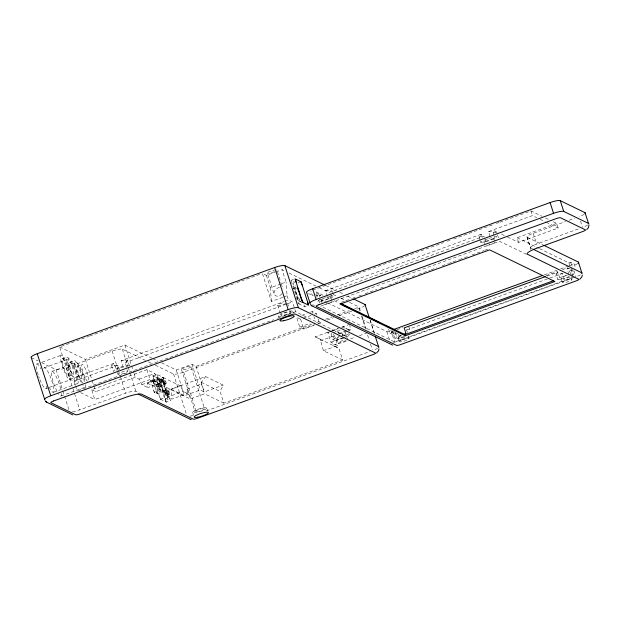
<?xml version="1.0" encoding="UTF-8"?>
<svg xmlns="http://www.w3.org/2000/svg" width="620" height="620" viewBox="0 0 620 620"><rect width="100%" height="100%" fill="white"/><g stroke="black" fill="none" stroke-linecap="round" stroke-linejoin="round"><path stroke-width="0.46" stroke-dasharray="3.1 2.33" d="M530.604 249.55L530.387 247.651M168.129 396.25C168.392 398.319 164.021 402.318 165.222 398.66M166.454 393.289L163.951 391.825L160.968 382.772C160.045 380.176 163.781 383.331 164.145 384.307L166.454 383.47C166.175 382.555 162.363 379.285 163.277 381.928L165.904 390.112C165.92 391.274 168.291 393.08 168.803 392.22C167.881 388.849 163.882 396.157 168.733 392.468M346.107 340.496L332.793 345.332L338.915 348.332L342.666 360.019L223.835 403.139L220.077 391.453L223.192 385.105L205.638 376.588L171.027 389.143L171.748 399.164L187.434 393.468L187.132 389.174L201.438 383.989L201.314 382.346L205.638 376.588M282.092 293.516C280.472 295.911 275.939 297.639 274.234 294.485L267.352 273.048A4.999 0.946 -17.8 0 1 274.536 269.987M111.584 365.862L114.026 363.258L115.824 368.869L113.39 371.473L111.584 365.862L118.071 365.219L119.614 370.031M126.418 366.668L125.132 362.661L127.573 360.057L129.371 365.668L128.278 366.831M319.54 296.438L318.51 293.229L316.076 295.833L321.013 295.345L315.913 297.197M320.06 299.111L317.874 301.444L322.811 300.956L332.002 297.623L333.862 295.647L328.879 296.135M333.343 294.043L332.056 290.036L330.204 292.012L483.918 236.236L484.685 238.638M480.004 239.924L478.981 236.724L481.414 234.12L482.701 238.126M404.93 336.9L401.404 338.187L394.917 338.822L393.111 333.211L394.351 331.894M480.268 240.731L480.779 242.335L482.964 240.002M493.877 235.306L493.109 232.903L494.962 230.919L495.481 232.523M394.917 338.822L396.769 336.846L401.783 335.025M407.433 332.413L406.658 330.01L409.099 327.414L410.642 332.219M480.779 242.335L485.716 241.847L494.907 238.514L496.767 236.53L493.443 236.856M556.016 274.094L557.876 272.118L559.674 277.729L557.822 279.705L556.016 274.094L562.503 273.459L564.308 279.07L571.369 276.512M570.594 274.102L569.563 270.901L572.004 268.297M571.625 276.241L573.81 273.908L572.524 269.901M294.423 282.232C292.423 283.41 293.051 286.231 295.779 285.936M343.658 338.264L334.761 340.504L332.963 334.893L334.575 335.676L337.729 345.495L330.956 342.209L327.81 332.39L331.111 333.994L331.801 333.637M333.475 332.777L337.675 330.623L340.326 329.956M338.319 333.545L341.86 332.653L346.053 330.499M347.735 329.631L348.618 329.181L350.261 329.979L349.92 325.206M331.111 333.994L332.917 339.605L339.473 336.234M346.177 336.97L350.416 334.792L348.642 333.924L340.357 336.009M118.071 365.219L74.067 381.192L70.021 379.223L59.66 346.96L88.753 336.404M89.66 336.079L120.567 324.865M121.474 324.531L136.02 319.254M136.927 318.928L156.93 311.666M157.837 311.341L167.834 307.706M168.741 307.381L193.285 298.476M194.192 298.142L204.197 294.515M205.104 294.182L236.011 282.968M236.917 282.642L240.552 281.317M241.467 280.992L261.462 273.738M282.712 297.344L271.382 301.46L262.369 273.404L266.422 275.365L275.14 272.203M276.008 271.893L282.108 269.677L285.572 271.358M36.735 364.103L38.525 363.452M42.114 362.15L60.962 355.314M62.287 358.817L66.898 357.135M44.284 367.769L68.518 358.98M271.382 301.46L270.397 287.757L280.86 283.968M281.728 283.65L286.091 282.069L282.108 269.677M293.469 279.465L291.044 280.341L294.5 282.015M69.835 362.475L74.454 360.801M51.84 371.434L76.066 362.638M59.66 346.96L85.343 359.422L124.915 345.061L151.9 358.151M297.894 282.983L299.507 282.394M41.525 362.623L56.048 369.667A8.75 1.659 -17.8 0 0 66.239 367.761L112.158 351.098A8.75 1.659 -17.8 0 1 122.349 349.2L147.506 361.398M77.392 366.141L82.003 364.467M293.376 288.463L295.686 287.626M283.58 297.034L287.068 295.763L286.091 282.069M68.898 376.317L73.509 374.643M312.666 290.129L345.418 278.248M349.052 276.931L351.78 275.939M352.695 275.606L394.537 260.423M395.444 260.098L443.657 242.598M447.291 241.281L450.019 240.289M453.662 238.971L492.776 224.773M496.411 223.456L499.139 222.464M500.053 222.138L530.976 210.916L542.105 216.31M70.021 379.223L114.026 363.258M129.371 365.668L122.884 366.304L121.086 360.693L283.875 301.622M284.781 301.297L288.424 299.971L292.469 301.94L295.624 311.759L315.44 321.377L314.007 316.913M45.989 388.616L48.678 387.639M49.577 387.306L70.215 379.82M76.446 379.983L81.065 378.308M125.132 362.661L287.013 303.916M287.92 303.591L292.469 301.94M318.51 293.229L312.348 295.469L310.853 290.796M327.376 296.283L325.57 290.672L481.414 234.12M490.025 236.367L488.475 231.554L532.479 215.59L536.757 217.667M115.824 368.869L122.884 366.304M53.545 392.274L77.771 383.486M493.109 232.903L496.473 231.679L498.178 232.5M291.307 281.154L298.553 303.722L301.785 302.552L298.39 300.467L293.306 284.727M298.553 303.722L304.591 306.652L306.21 306.071M61.093 395.94L85.32 387.151M78.135 390.678L273.784 319.68M277.419 318.362L295.624 311.759M223.835 403.139L204.585 393.801L190.278 398.993L150.071 379.487L94.806 399.536L91.652 389.716L146.917 369.667L154.744 373.465L157.589 378.99L163.51 381.858L163.2 377.565L147.506 383.261L147.816 387.554L163.51 381.858M301.832 315.347L307.055 313.449M310.543 312.185L312.286 311.558L316.339 313.519L316.913 315.301M518.591 242.404L517.088 237.731L556.659 223.371L558.163 228.052L518.591 242.404L505.827 236.22M341.535 302.289L345.162 300.979M346.069 300.646L351.509 298.677M352.416 298.344L355.128 297.36M358.755 296.042L361.476 295.058M365.103 293.74L376.882 289.47M380.502 288.153L383.222 287.161M388.663 285.192L394.095 283.216M395.002 282.89L398.629 281.573M399.536 281.248L404.969 279.271M405.875 278.946L408.596 277.954M412.222 276.644L414.943 275.652M418.562 274.342L430.342 270.064M431.249 269.739L436.689 267.762M442.13 265.794L447.562 263.818M448.469 263.492L452.096 262.175M453.003 261.841L458.436 259.873M459.343 259.54L468.402 256.254M472.029 254.936L483.809 250.666M484.716 250.333L488.343 249.023M91.652 389.716L95.705 391.685L135.276 377.324L139.05 379.153L141.895 384.679L147.816 387.554M532.394 248.86L530.658 248.016L527.209 237.258A8.75 1.659 -17.8 0 1 533.169 233.306L565.579 221.542M569.183 220.24L574.585 218.279M314.262 325.237L303.8 329.034L299.747 327.065L296.6 317.246L300.646 319.215L302.389 318.579M303.257 318.262L311.108 315.417M314.596 314.154L316.339 313.519M139.05 379.153L154.744 373.465M152.83 375.829L156.868 374.364L162.913 377.293L170.423 400.675L166.377 402.14L160.34 399.21L152.83 375.829L158.875 378.758L162.913 377.293M161.479 362.801L176.274 369.977L191.968 364.289L196.013 366.25L312.929 323.826M150.552 380.641L154.589 379.176L157.612 380.641L161.363 392.336L157.325 393.801L154.303 392.336L150.552 380.641L153.574 382.114L157.612 380.641M299.747 327.065L310.209 323.268M141.895 384.679L157.589 378.99M316.556 322.509L321.083 320.865M325.616 319.222L331.964 316.921M337.396 314.945L349.184 310.674M354.617 308.698L359.151 307.055L360.623 311.643M160.247 379.967L162.642 379.153L164.757 380.184A3.123 0.597 70.1 0 1 166.454 383.47M72.517 411.765A8.75 1.659 -17.8 0 0 79.748 409.843L125.666 393.181A8.75 1.659 -17.8 0 1 135.858 391.282L139.329 392.964M155.31 365.188L173.523 374.031A8.75 1.659 -17.8 0 0 183.714 372.124L314.557 324.64M318.192 323.322L322.733 321.679M327.283 320.029L333.637 317.719M339.094 315.743L351.811 311.124M357.267 309.147L359.081 308.489A8.75 1.659 -17.8 0 0 364.173 306.117M530.658 248.016A8.75 1.659 -17.8 0 1 536.625 244.063L578.941 228.703M317.742 323.973L319.486 323.338L346.65 336.513L343.162 337.784M168.625 391.437L169.082 391.654A3.123 0.597 70.1 0 1 169.26 394.212L166.951 395.048L164.843 394.018A3.123 0.597 70.1 0 1 163.145 390.732L160.518 382.548A3.123 0.597 70.1 0 1 160.332 379.99L162.448 381.021L164.757 380.184M163.168 380.897L160.859 381.734L163.207 380.913M160.518 382.548L162.827 381.711A3.123 0.597 70.1 0 1 162.642 379.153M157 384.292L159.309 383.454L160.51 384.044L158.208 384.881L157 384.292L157.751 386.632L158.96 387.221L161.262 386.384L160.053 385.795L157.751 386.632M163.052 382.803L165.323 381.935M163.688 384.09L165.997 383.253M154.303 392.336L158.34 390.871L161.363 392.336M163.145 390.732L165.455 389.895A3.123 0.597 70.1 0 0 167.144 393.181L169.26 394.212M163.595 390.949L165.904 390.112M342.666 360.019L323.423 350.68L320.153 339.225L315.247 336.815L331.219 331.018M332.103 330.692L338.319 328.437M341.868 327.151L349.858 324.252M147.506 383.261L164.672 391.584L180.358 385.896L183.202 391.422L187.434 393.468M327.81 332.39L329.553 331.754M330.421 331.444L338.264 328.592M341.752 327.329L343.496 326.694L346.836 328.313L347.355 329.918M164.277 392.266L166.586 391.429M166.315 392.274L169.082 391.654M164.843 394.018L167.144 393.181M167.043 395.072L169.353 394.235M320.269 340.861L334.575 335.676M338.931 334.095L347.649 330.925M348.517 330.615L350.261 329.979M160.34 399.21L164.377 397.746L170.423 400.675M164.672 391.584L167.516 397.11L183.202 391.422M330.956 342.209L342.294 338.094M171.027 389.143L184.535 395.7L200.221 390.003L204.274 391.964L223.192 385.105M350.548 338.892L354.981 337.28M359.422 335.668L367.404 332.769M323.423 350.68L337.729 345.495M539.555 248.636L568.928 262.888L570.663 262.26L574.229 263.988L575.724 268.662M544.298 274.846L556.993 270.243M560.62 268.925L568.788 265.964M569.695 265.631L574.229 263.988M397.064 329.685L402.512 327.709M546.073 275.613L557.892 271.328M562.433 269.677L567.881 267.701M388.624 329.181L389.872 333.079L394.971 331.235L396.769 336.846M546.964 276.078L557.876 272.118M568.865 274.397L567.067 268.786L568.749 268.173M389.872 333.079L393.437 334.808L399.598 332.576M406.658 330.01L548.917 278.396M549.824 278.062L562.503 273.459M569.563 270.901L574.849 268.979M559.674 277.729L567.199 275.001M526.527 254.347L499.55 241.265L320.726 306.156L394.684 342.038L572.601 277.473M206.313 410.905L369.869 351.555M393.281 342.364A8.75 1.659 -17.8 0 0 400.512 340.442L574.972 277.132M345.642 328.615L346.836 328.313M332.963 334.893L333.893 334.653M279.527 287.424C276.373 287.897 273.226 291.16 274.234 294.485M488.475 231.554L494.962 230.919M478.981 236.724L483.918 236.236M325.57 290.672L332.056 290.036M567.067 268.786L571.183 268.375M570.516 274.234L573.81 273.908M557.822 279.705L564.308 279.07M393.111 333.211L398.094 332.723M121.086 360.693L127.573 360.057M545.53 217.976L548.956 219.635M553.234 221.712L556.659 223.371M540.183 219.325L545.321 221.821M546.173 222.231L558.163 228.052M527.209 237.258L542.826 244.838M517.088 237.731L538.687 248.209M501.58 234.151L504.982 235.802M325.826 285.502L336.28 290.579M339.768 292.268L344.123 294.384M347.611 296.073L351.966 298.189M289.036 273.033L315.867 286.053M319.331 287.734L329.716 292.772M333.18 294.454L337.512 296.554M340.977 298.236L346.169 300.754M349.626 302.436L359.151 307.055M323.105 295.267L316.146 291.896L317.649 296.569M326.585 296.957L330.933 299.072M334.42 300.762L339.636 303.288M308.427 293.531L312.79 295.647M319.757 299.026L326.732 302.413M327.608 302.831L386.872 331.591A8.75 1.659 -17.8 0 0 392.739 331.01M312.751 304.707L314.495 305.551M300.778 301.506L298.29 300.235M332.917 339.605L334.761 340.504M315.247 336.815L338.915 348.332M152.768 358.577L157.992 361.111M201.314 382.346L220.077 391.453M148.366 361.824L151.838 363.506M163.2 377.565L180.358 385.896M156.891 393.584A2.185 0.419 70.1 0 0 156.783 392.096C155.605 394.545 163.587 389.476 158.232 389.159L155.744 381.447C160.936 384.191 154.651 379.649 153.117 381.254C149.033 381.339 154.729 381.556 154.109 383.811A2.185 0.419 70.1 0 0 153.132 381.897M168.121 396.257L164.13 394.289L159.162 378.789L163.161 380.75L168.16 396.288M167.516 397.11L171.748 399.164M31.271 357.647L38.107 360.964M80.569 392.631L94.806 399.536M163.176 380.781C161.797 378.696 158.689 377.154 156.201 377.688C151.582 376.968 161.588 379.053 159.929 382.168A4.371 0.837 70.1 0 0 157.999 378.332M580.529 221.123L582.544 227.401M573.864 270.529L575.879 276.807M570.663 262.26L572.159 266.933M568.928 262.888L570.431 267.561M570.989 269.305L572.95 275.404M571.392 277.845L571.935 279.527A4.999 0.946 -17.8 0 1 564.851 282.596A4.999 0.946 -17.8 0 1 564.712 280.922A4.999 0.946 -17.8 0 1 571.935 279.527M561.046 278.295L562.394 282.503M530.976 210.916L532.479 215.59M533.169 233.306L536.625 244.063M526.938 236.894L530.457 247.861M496.473 231.679L497.31 234.29M497.589 235.166L498.433 237.778M494.14 236.104L494.907 238.514M493.543 237.964L494.621 241.335M484.949 239.444L485.716 241.847M484.003 240.893L485.351 245.101M408.208 336.079L409.022 338.605A4.999 0.946 -17.8 0 1 402.124 341.674A4.999 0.946 -17.8 0 1 401.636 340.109A4.999 0.946 -17.8 0 1 409.022 338.605M400.373 334.978L401.404 338.187M398.497 334.165L400.512 340.442M398.149 337.451L399.497 341.659M392.189 330.91L393.437 334.808M390.856 330.111L394.684 342.038M386.872 331.591L390.321 342.341M370.241 320.246L374.418 333.258M370.039 320.083L374.147 332.894M362.103 316.239L366.226 329.096M359.081 308.489L359.964 311.232M361.429 315.805L365.544 328.615M367.598 335.017L369.365 340.504M370.535 344.17L372.302 349.657M348.618 329.181L349.13 330.786M343.496 326.694L344.069 328.484M345.216 332.049L347.688 339.993M330.716 293.617L332.002 297.623M330.638 297.081L331.716 300.444M341.86 332.653L342.891 335.862M337.675 330.623L338.442 333.025M336.8 338.714L338.148 342.922M322.299 299.359L322.811 300.956M321.098 300.01L322.447 304.219M318.765 300.057L320.16 304.412M318.052 318.874L319.486 323.338M312.286 311.558L312.86 313.34M304.017 304.854L304.591 306.652M300.646 319.215L303.8 329.034M292.795 311.465L293.291 313.022M287.068 295.763L288.424 299.971M277.481 271.924L280.969 282.79M281.255 283.697L282.999 289.129M287.541 303.273L288.688 306.846M289.835 310.411L290.408 312.201A4.999 0.946 -17.8 0 1 283.231 315.262A4.999 0.946 -17.8 0 1 283.278 313.534A4.999 0.946 -17.8 0 1 290.408 312.201M277.714 305.311L280.294 313.348M266.422 275.365L270.397 287.757M278.481 315.867L278.985 317.425M196.013 366.25L204.274 391.964M201.438 383.989L204.585 393.801M206.925 407.96A7.502 1.418 -17.8 0 1 196.16 412.556A7.502 1.418 -17.8 0 1 196.23 409.96A7.502 1.418 -17.8 0 1 206.925 407.96L207.925 411.075M191.968 364.289L200.221 390.003M191.03 366.606A4.999 0.946 -17.8 0 1 183.853 369.675A4.999 0.946 -17.8 0 1 183.9 367.939A4.999 0.946 -17.8 0 1 191.03 366.606L204.546 408.689A4.999 0.946 -17.8 0 1 197.362 411.757A4.999 0.946 -17.8 0 1 197.408 410.021A4.999 0.946 -17.8 0 1 204.546 408.689M183.714 372.124L196.935 413.292M181.49 369.536L194.998 411.618M187.132 389.174L190.278 398.993M192.619 412.354L193.618 415.47M176.274 369.977L184.535 395.7M173.523 374.031L186.45 414.276M162.827 381.711L165.455 389.895M158.875 378.758L166.377 402.14M156.868 374.364L164.377 397.746M159.309 383.454L160.053 385.795M157.751 382.424L160.216 390.096M158.208 384.881L158.96 387.221M154.589 379.176L158.34 390.871M153.574 382.114L157.325 393.801M146.917 369.667L150.071 379.487M124.915 345.061L133.796 372.713M134.091 373.635L135.276 377.324M122.349 349.2L127.929 366.575M128.224 367.49L135.858 391.282M126.96 369.629L127.503 371.31A4.999 0.946 -17.8 0 1 120.319 374.379A4.999 0.946 -17.8 0 1 120.373 372.643A4.999 0.946 -17.8 0 1 127.503 371.31M112.158 351.098L118.033 369.396M118.327 370.31L120.086 375.798M120.381 376.72L125.666 393.181M117.42 372.558L117.963 374.24M85.343 359.422L91.853 379.704M92.148 380.626L95.705 391.685M74.067 381.192L75.214 384.757M75.501 385.656L77.221 391.011M66.239 367.761L79.748 409.843M56.048 369.667L62.511 389.794M62.798 390.709L64.271 395.281M64.565 396.196L68.967 409.921M117.234 370.341A4.999 0.946 -17.8 0 1 120.784 367.769A4.999 0.946 -17.8 0 1 125.984 367.412M192.905 415.532A8.75 1.659 -17.8 0 1 189.991 416.129M377.681 348.2A8.75 1.659 -17.8 0 1 373.628 350.176M285.836 303.513A4.999 0.946 -17.8 0 1 277.869 305.521A4.999 0.946 -17.8 0 1 283.743 302.498M289.253 311.263A7.502 1.418 -17.8 0 1 292.725 311.682A7.502 1.418 -17.8 0 1 287.447 314.542M286.843 314.759A7.502 1.418 -17.8 0 1 278.899 316.247A7.502 1.418 -17.8 0 1 282.092 313.464M283.821 312.782A7.502 1.418 -17.8 0 1 287.525 311.643M346.27 341.124A4.999 0.946 -17.8 0 1 338.303 343.131A4.999 0.946 -17.8 0 1 344.178 340.109M343.976 335.653A4.999 0.946 -17.8 0 1 344.922 336.916M342.775 337.83A4.999 0.946 -17.8 0 1 337.148 338.985A4.999 0.946 -17.8 0 1 339.21 337.117M276.737 269.909A4.999 0.946 -17.8 0 1 276.729 270.428M274.49 271.715A4.999 0.946 -17.8 0 1 267.352 273.048M166.772 392.491A3.123 0.597 70.1 0 1 166.951 395.048M162.448 381.021A3.123 0.597 70.1 0 1 164.145 384.307M296.05 287.719A6.254 1.194 70.1 0 0 296.43 293.144A6.254 1.194 70.1 0 0 299.956 299.375L297.647 300.212A6.254 1.194 70.1 0 0 296.895 294.694A6.254 1.194 70.1 0 0 293.74 288.556M296.531 288.199A6.254 1.194 70.1 0 1 296.81 288.587M297.406 289.594A6.254 1.194 70.1 0 1 297.716 290.199M297.058 299.925A6.254 1.194 70.1 0 1 296.802 299.631M61.496 393.452A13.129 2.503 70.1 0 1 58.296 393.545M57.009 391.282A13.129 2.503 70.1 0 1 51.538 374.868A13.129 2.503 70.1 0 1 54.777 374.054A13.129 2.503 70.1 0 1 61.008 390.274M85.723 384.663A13.129 2.503 70.1 0 1 82.925 385.369M81.236 382.486A13.129 2.503 70.1 0 1 75.764 366.071A13.129 2.503 70.1 0 1 79.004 365.257A13.129 2.503 70.1 0 1 85.235 381.478M46.392 386.128A13.129 2.503 70.1 0 1 39.626 378.843M39.316 378.045A13.129 2.503 70.1 0 1 38.727 376.433M38.192 374.821A13.129 2.503 70.1 0 1 36.503 364.428A13.129 2.503 70.1 0 1 40.819 368.768M43.911 368.621A13.129 2.503 70.1 0 1 49.251 374.24A13.129 2.503 70.1 0 1 53.971 390.414A13.129 2.503 70.1 0 1 49.461 387.616M82.824 383.083A9.377 1.79 70.1 0 1 77.454 370.194A9.377 1.79 70.1 0 1 79.685 368.342A9.377 1.79 70.1 0 1 84.289 381.874M87.443 381.409A9.377 1.79 70.1 0 1 82.065 368.52A9.377 1.79 70.1 0 1 84.305 366.668A9.377 1.79 70.1 0 1 88.9 380.2M151.094 382.339A2.185 0.419 70.1 0 1 150.993 380.858M154.744 392.545A2.185 0.419 70.1 0 1 153.76 390.639M165.292 398.738A4.371 0.837 70.1 0 1 165.501 401.714M153.923 379.223A4.371 0.837 70.1 0 1 153.706 376.255M161.216 399.637A4.371 0.837 70.1 0 1 159.247 395.816M577.514 263.678A8.75 1.659 -17.8 0 1 572.423 266.05M584.179 214.272A8.75 1.659 -17.8 0 1 579.088 216.644M587.636 225.021A8.75 1.659 -17.8 0 1 583.575 227.005M580.359 274.807A8.75 1.659 -17.8 0 1 576.918 276.412M322.516 298.871A4.999 0.946 -17.8 0 1 330.359 296.825A4.999 0.946 -17.8 0 1 325.423 299.669A4.999 0.946 -17.8 0 1 321.749 299.313M404.411 336.397A4.999 0.946 -17.8 0 1 398.381 337.629A4.999 0.946 -17.8 0 1 401.404 335.443M569.245 276.442A4.999 0.946 -17.8 0 1 562.813 278.504A4.999 0.946 -17.8 0 1 561.86 277.473A4.999 0.946 -17.8 0 1 568.129 275.226M488.8 238.429A4.999 0.946 -17.8 0 1 493.086 238.522A4.999 0.946 -17.8 0 1 485.104 241.196A4.999 0.946 -17.8 0 1 487.568 238.847M494.721 242.482A4.999 0.946 -17.8 0 1 486.731 245.381M331.816 301.591A4.999 0.946 -17.8 0 1 323.826 304.498M68.425 363.762A13.129 2.503 70.1 0 0 77.081 383.509A13.129 2.503 70.1 0 0 73.919 366.428A13.129 2.503 70.1 0 0 68.425 363.762M60.869 360.096A13.129 2.503 70.1 0 0 69.533 379.843A13.129 2.503 70.1 0 0 66.363 362.762A13.129 2.503 70.1 0 0 60.869 360.096M69.773 365.893A9.377 1.79 70.1 0 0 75.958 379.998A9.377 1.79 70.1 0 0 73.695 367.8A9.377 1.79 70.1 0 0 69.773 365.893M74.385 364.219A9.377 1.79 70.1 0 0 80.569 378.324A9.377 1.79 70.1 0 0 78.314 366.126A9.377 1.79 70.1 0 0 74.385 364.219M62.217 362.227A9.377 1.79 70.1 0 0 68.402 376.332A9.377 1.79 70.1 0 0 66.146 364.134A9.377 1.79 70.1 0 0 62.217 362.227M66.836 360.553A9.377 1.79 70.1 0 0 73.02 374.658A9.377 1.79 70.1 0 0 70.757 362.46A9.377 1.79 70.1 0 0 66.836 360.553"/><path stroke-width="0.93" d="M589 225.068L588.372 227.749L586.791 229.594M379.037 348.882L378.425 350.92L376.526 352.997M582.327 275.117L581.707 277.156L579.808 279.225M378.533 347.518A8.75 1.659 -17.8 0 0 378.556 346.611L298.375 307.714A8.75 1.659 -17.8 0 0 288.184 309.613L50.747 395.777A8.75 1.659 -17.8 0 0 44.779 399.729L31.271 357.647A8.75 1.659 -17.8 0 1 37.231 353.695L274.668 267.53A8.75 1.659 -17.8 0 1 284.859 265.631L324.95 285.076M588.504 223.44L563.727 211.42A8.75 1.659 -17.8 0 0 553.536 213.327L316.099 299.483A8.75 1.659 -17.8 0 0 310.139 303.444L306.691 292.687A8.75 1.659 -17.8 0 1 312.651 288.726L550.087 202.57A8.75 1.659 -17.8 0 1 560.279 200.663L585.048 212.683L588.504 223.44A8.75 1.659 -17.8 0 1 588.698 224.06M393.754 329.476L542.485 275.505M545.143 276.737L404.163 327.895L405.961 333.506L403.457 334.413M340.597 303.374L404.984 334.606L553.598 280.682M405.356 335.776L554.885 281.519L489.622 249.86L340.101 304.118L405.356 335.776L404.984 334.606M191.239 419.438L190.301 419.244M72.827 414.889L46.469 402.093M190.014 419.159L138.26 394.088M543.693 245.256L578.39 262.089L581.839 272.846A8.75 1.659 -17.8 0 1 581.816 273.753M533.262 249.279L581.839 272.846M353.71 299.034L365.041 304.529L369.156 317.339M343.116 304.978L360.522 313.425M364.87 315.534L379.665 322.71M386.624 326.089L390.104 327.779M392.724 345.154L311.829 305.8M297.282 286.673L301.979 301.173M310.481 304.435L311.511 305.559M45.128 400.729L46.159 401.845M311.317 305.404L312.015 305.947M45.965 401.698L46.663 402.233M560.279 200.663L563.727 211.42M550.087 202.57L553.536 213.327M375.325 336.551L378.556 346.611M312.651 288.726L316.099 299.483M284.859 265.631L298.375 307.714M274.668 267.53L288.184 309.613M37.231 353.695L50.747 395.777M365.041 304.529A8.75 1.659 -17.8 0 1 365.017 305.435M296.174 282.278A4.371 0.837 70.1 0 1 295.957 279.302M303.467 302.684A4.371 0.837 70.1 0 1 301.498 298.856M300.251 281.387A4.371 0.837 70.1 0 1 302.219 285.208M307.543 301.8A4.371 0.837 70.1 0 1 307.753 304.761M578.39 262.089A8.75 1.659 -17.8 0 1 578.003 263.322M585.048 212.683A8.75 1.659 -17.8 0 1 585.024 213.59M53.607 400.977L53.018 401.202A3.743 0.705 -17.8 0 0 50.825 402.659L75.834 414.796A3.743 0.705 -17.8 0 0 79.577 414.09L127.642 396.684A13.764 2.604 -17.8 0 1 141.438 394.103L193.308 419.151A3.743 0.705 -17.8 0 0 197.059 418.454L373.325 354.493A3.743 0.705 -17.8 0 0 375.519 353.036L295.104 314.014A3.743 0.705 -17.8 0 0 291.353 314.72L53.607 400.977M318.959 304.691L318.37 304.916A3.743 0.705 -17.8 0 0 316.177 306.373L396.599 345.387A3.743 0.705 -17.8 0 0 400.342 344.689L576.615 280.728A3.743 0.705 -17.8 0 0 578.809 279.271L527.209 254.123A13.764 2.604 -17.8 0 1 535.285 248.76L583.273 231.322A3.743 0.705 -17.8 0 0 585.466 229.865L560.457 217.728A3.743 0.705 -17.8 0 0 556.706 218.426L318.959 304.691M301.126 281.805L295.081 278.876L302.591 302.258L308.628 305.187L301.126 281.805M197.656 417.229A7.502 1.418 -17.8 0 0 208.429 412.633A7.502 1.418 -17.8 0 0 197.733 414.633A7.502 1.418 -17.8 0 0 197.656 417.229M283.526 320.742A7.502 1.418 -17.8 0 0 294.291 316.138A7.502 1.418 -17.8 0 0 283.596 318.137A7.502 1.418 -17.8 0 0 283.526 320.742"/></g></svg>
